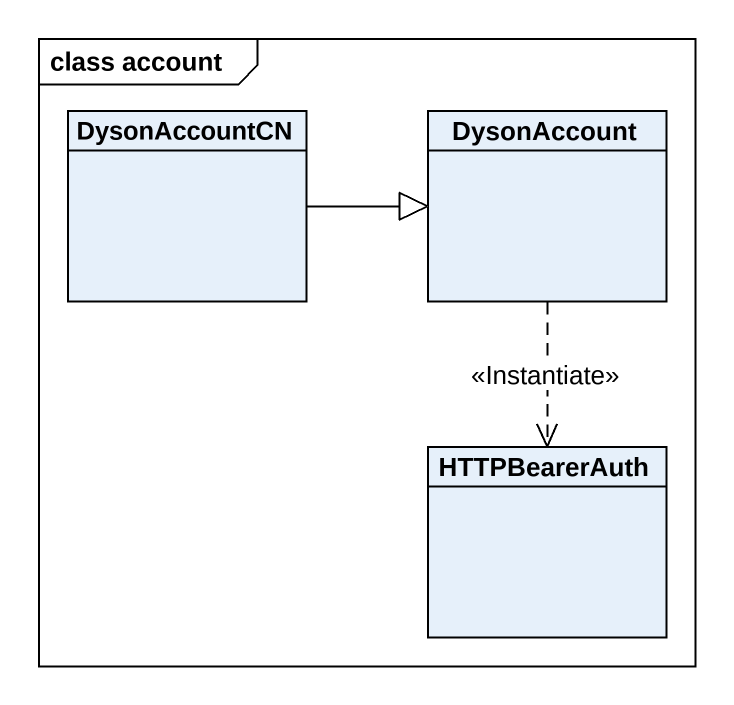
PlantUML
@startuml
mainframe class account
hide circle
hide empty members
class DysonAccountCN
class DysonAccount
class HTTPBearerAuth
DysonAccountCN -right-|> DysonAccount
DysonAccount ..> HTTPBearerAuth : <<Instantiate>>
@enduml
